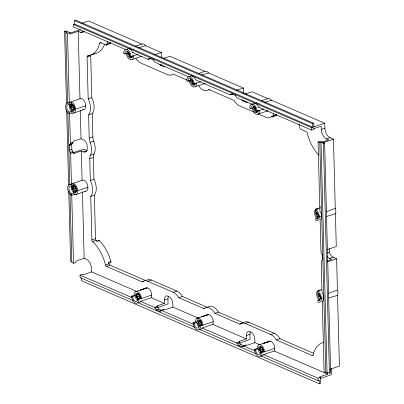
<?xml version="1.0" encoding="UTF-8"?>
<svg xmlns="http://www.w3.org/2000/svg" width="404" height="404" viewBox="0 0 404 404"><rect width="100%" height="100%" fill="white"/><g stroke="black" fill="none" stroke-linecap="round" stroke-linejoin="round"><path stroke-width="0.61" d="M140.168 298.309L140.153 297.394L140.39 297.526M201.672 324.947L201.798 324.109M76.321 189.875L76.149 191.198M74.19 108.247L74.538 108.297M263.176 351.591L263.206 350.682M74.184 108.302L74.003 109.545M129.851 55.378L129.426 56.09A3.141 1.833 71.6 0 0 129.947 56.641A0.909 0.722 -62.9 0 1 130.704 56.005M192.859 82.648L192.435 83.381L193.567 83.007M255.868 109.928L255.429 110.681A3.141 1.833 71.6 0 0 255.959 111.221A0.909 0.722 -62.9 0 1 256.742 110.585M71.725 108.782C70.7 110.135 72.437 110.757 74.684 109.11M75.902 188.779L76.442 190.208M139.718 296.536L140.168 297.379L140.132 296.965M201.222 323.18L201.702 324.038L201.636 323.604M262.731 349.819L263.191 350.672L263.14 350.243M316.716 212.63L316.913 211.964M318.847 294.168L318.958 293.718M73.755 107.247L74.306 108.676A3.934 2.293 71.5 0 1 71.887 111.226L69.362 112.09L69.407 113.837L71.947 112.989A5.813 3.389 71.6 0 0 75.508 109.206L85.794 105.777M72.851 142.546L72.882 142.41A1.571 1.141 -66.2 0 1 74.013 141.026L81.022 138.729L83.224 139.708A6.565 3.828 71.6 0 1 87.097 144.834L87.234 150.025A6.59 3.843 71.6 0 1 83.542 151.889L81.345 150.95L74.331 153.247L72.957 152.707M71.634 104.848C69.195 105.363 70.336 107.08 73.154 104.944M130.027 57.822L130.659 56.51M193.031 85.113L193.875 83.36M256.035 112.403L256.666 111.09M73.578 109.62C73.659 110.388 72.003 110.994 73.957 110.11M71.286 109.524L74.725 108.373M129.598 53.54L128.452 53.919A3.141 1.833 71.6 0 0 128.689 54.772L129.477 54.712M73.942 107.055L70.554 108.181L71.346 108.136M192.602 80.83L191.456 81.209A3.141 1.833 71.6 0 0 191.693 82.062L192.481 82.002M255.606 108.12L254.464 108.499A3.141 1.833 71.6 0 0 254.697 109.353L255.49 109.292M71.513 104.838C70.771 103.934 72.331 104.848 72.7 105.151M72.7 186.704A0.889 0.439 29 0 0 73.796 186.875A0.889 0.439 29 0 0 73.306 186.042L74.957 185.577M326.563 211.736L335.28 208.383L333.467 139.148L330.063 137.678A7.853 4.58 71.6 0 1 324.872 128.24L324.745 123.291L271.599 100.273A5.813 3.389 71.6 0 0 267.882 98.662L252.061 91.809L244.996 94.016M328.699 293.274L337.411 289.921L336.598 258.727L333.194 257.237A6.59 3.843 71.6 0 1 329.321 252.101L329.23 248.642M73.351 113.191L83.275 109.792M75.487 194.728L85.411 191.324M145.642 288.254L140.198 290.239L147.096 287.86L135.35 291.688M207.146 314.898L201.702 316.882L208.6 314.499L196.859 318.327M268.65 341.537L263.206 343.521L270.109 341.143L258.363 344.971M70.791 184.456A5.813 3.389 71.6 0 1 71.447 183.886L70.65 153.444A1.449 0.843 71.6 0 0 70.321 152.323A6.01 3.505 71.6 0 1 69.407 150.238L71.826 149.369L71.7 144.672A5.984 3.49 71.6 0 1 72.538 143.309A1.48 0.864 71.6 0 0 72.781 142.859M160.09 311.196L160.585 311.024M159.994 311.231L156.439 309.888A6.01 3.505 71.6 0 1 155.232 308.111A1.449 0.843 71.6 0 0 154.535 307.373L140.607 301.344A5.813 3.389 71.6 0 1 137.885 302.485M322.326 259.787L322.2 254.974A6.01 3.505 71.6 0 0 321.281 252.889A1.449 0.843 71.6 0 1 320.958 251.768L320.12 219.796A5.813 3.389 71.6 0 0 319.887 210.888L318.079 141.95L320.483 141.137L324.624 142.93L330.644 372.771L329.432 373.175L327.033 372.135L325.821 372.538L324.099 371.796L322.256 301.334A5.813 3.389 71.6 0 0 322.018 292.42L321.225 261.979A1.449 0.843 71.6 0 1 321.498 261.115A6.01 3.505 71.6 0 0 322.326 259.787L322.781 259.626M242.148 346.703L241.754 346.839L238.446 345.41A6.01 3.505 71.6 0 1 237.239 343.632A1.449 0.843 71.6 0 0 236.542 342.895L202.116 327.982A5.813 3.389 71.6 0 1 199.389 329.124M242.198 346.683L242.592 346.546M320.12 378.639L331.325 374.665L331.199 369.716A7.853 4.58 71.6 0 1 331.224 368.655M159.747 311.322L159.797 311.302A6.01 3.505 71.6 0 0 160.888 310.56L163.297 309.732A1.48 0.864 71.6 0 1 163.751 309.525M244.087 346.031L240.905 344.617A5.984 3.49 71.6 0 1 239.673 342.809A1.48 0.864 71.6 0 0 239.193 342.203M126.816 49.455A5.813 3.389 71.6 0 1 132.613 52.591L148.041 59.272A1.449 0.843 71.6 0 0 148.712 59.13A6.01 3.505 71.6 0 1 149.849 58.368L153.161 59.802L153.757 59.595M189.648 76.972A5.813 3.389 71.6 0 1 195.617 79.881L230.048 94.794A1.449 0.843 71.6 0 0 230.719 94.652A6.01 3.505 71.6 0 1 231.856 93.89L235.168 95.324L235.764 95.117M323.579 142.556L333.467 139.148M133.386 300.692L80.108 277.614L80.043 275.109L82.461 274.276L83.461 274.71L91.627 271.897L136.981 291.542M154.535 307.373L156.989 306.53A1.576 0.601 -1.9 0 1 157.393 305.793L164.357 303.399L164.347 300.021A6.595 3.848 71.6 0 1 166.62 295.748L170.195 297.299A6.595 3.848 71.6 0 1 172.745 303.656L172.917 307.106L198.551 318.211M326.998 249.707L336.274 246.506L335.421 213.787A5.813 3.389 71.6 0 0 335.28 208.383M160.888 310.56A1.449 0.843 71.6 0 1 161.56 310.418L164.009 309.575A1.576 0.601 -1.9 0 0 165.963 309.504L172.917 307.106M161.393 310.757L161.039 310.873M327.316 261.923L336.598 258.727M260.05 344.849L254.924 342.627L254.752 339.178A6.595 3.848 71.6 0 0 252.202 332.82L248.627 331.27A6.595 3.848 71.6 0 0 246.354 335.542L246.364 338.921L239.405 341.314L239.405 343.188L250 339.436L249.985 334.33A6.595 3.848 71.6 0 1 250.435 331.815M236.542 342.895L238.996 342.052A1.576 0.601 -1.9 0 1 239.4 341.314M241.754 346.839A6.01 3.505 71.6 0 0 242.895 346.082L245.304 345.248A1.48 0.864 71.6 0 1 245.758 345.046M242.895 346.082A1.449 0.843 71.6 0 1 243.567 345.94L246.016 345.092A1.576 0.601 -1.9 0 0 247.97 345.026L254.924 342.627M330.103 369.291L339.405 366.085L337.552 295.324A5.813 3.389 71.6 0 0 337.411 289.921M327.609 372.528L327.649 374.129L319.483 376.937L320.483 377.371L320.64 383.396L319.428 383.8L81.411 280.704L81.33 277.795M260.893 355.762A5.813 3.389 71.6 0 0 263.62 354.626L318.059 378.205L320.483 377.371M164.357 303.399L151.248 297.723L140.607 301.344M202.116 327.982L212.751 324.361L246.364 338.921M263.62 354.626L274.255 351L327.649 374.129M322.261 142.001L328.634 139.84L326.432 138.89A7.853 4.58 71.6 0 1 321.241 129.447L321.16 126.25L313.57 128.699M327.159 260.979L331.765 259.419L329.563 258.439A6.565 3.828 71.6 0 1 327.437 256.702M70.321 152.323L72.755 151.5A1.48 0.864 71.6 0 1 73.023 152.172L73.058 152.313M83.542 151.889L87.173 150.662L83.774 149.217L73.028 152.682M155.232 308.111L157.666 307.293A5.984 3.49 71.6 0 0 158.898 309.095L162.125 310.494A5.984 3.49 71.6 0 0 163.297 309.732M237.239 343.632L239.673 342.809M68.655 102.919A5.813 3.389 71.6 0 1 69.311 102.353L79.977 98.778A5.813 3.389 71.6 0 1 85.547 103.934A5.813 3.389 71.6 0 1 82.583 109.681M69.362 112.09A3.929 2.288 71.6 0 1 66.766 107.368A3.929 2.288 71.6 0 1 69.17 104.818L71.715 103.964L71.665 102.222L69.124 103.07A5.813 3.389 71.6 0 0 65.564 106.848A5.813 3.389 71.6 0 0 69.407 113.837M71.447 183.886L82.113 180.315A5.813 3.389 71.6 0 1 87.633 185.259A5.813 3.389 71.6 0 1 84.986 191.284M321.624 216.044L319.387 216.791A5.813 3.389 71.6 0 1 315.827 220.569L315.782 218.827L318.322 217.973M74.599 20.604L312.62 123.7L312.711 127.189L74.69 24.094L74.599 20.604L75.806 20.2L313.827 123.296L313.984 129.32L311.565 130.103L258.621 107.171A5.813 3.389 71.6 0 0 252.495 104.52L237.067 97.834A1.449 0.843 71.6 0 1 236.375 97.101A6.01 3.505 71.6 0 0 235.168 95.324M126.487 49.939L73.543 27.007L73.478 24.498L74.69 24.094M66.503 104.272L64.595 31.229L65.802 30.825L69.942 32.618L69.983 34.072L78.214 31.371L80.411 32.325A7.853 4.58 71.6 0 0 84.249 31.28M67.63 103.197L65.781 32.668L66.993 32.27L64.595 31.229M80.411 32.325L84.042 31.113M243.476 322.953L218.438 312.105A12.877 7.509 71.6 0 0 207.469 307.358L182.436 296.511A12.877 7.509 71.6 0 0 176.871 291.077L151.369 280.033L147.738 281.245A12.877 7.509 71.6 0 0 142.334 281.926L106.449 266.382A1.571 0.914 71.6 0 1 105.479 265.004A31.961 18.634 71.6 0 0 92.582 241.542A1.571 0.914 71.6 0 1 91.875 239.88L90.738 196.415A12.877 7.509 71.6 0 0 90.319 180.462L89.754 158.782A7.853 4.58 71.6 0 1 90.44 155.197A12.852 7.494 71.6 0 0 90.102 142.354A7.853 4.58 71.6 0 1 89.208 138.087L88.602 114.877A12.877 7.509 71.6 0 0 88.183 98.924L87.087 56.984A1.571 0.914 71.6 0 1 87.718 55.904A31.961 18.634 71.6 0 0 99.672 43.208L101.232 42.688M99.672 43.208A1.571 0.914 71.6 0 1 100.591 42.647L106.085 45.026A1.571 0.914 71.6 0 0 107.05 44.056L110.681 42.844A5.025 2.929 71.6 0 1 110.691 42.496M106.085 45.026L109.716 43.814A1.571 0.914 71.6 0 0 110.681 42.844M87.718 55.904L89.794 55.212M91.955 54.626A31.961 18.634 71.6 0 0 92.258 54.58L94.435 53.853A31.961 18.634 71.6 0 0 104.555 44.314M87.087 56.984L90.718 55.772A1.571 0.914 71.6 0 1 91.147 54.747M135.406 46.233L141.87 44.081A5.813 3.389 71.6 0 1 145.586 45.692L161.408 52.545L161.666 57.757M138.203 54.262L131.088 56.636A5.813 3.389 71.6 0 0 127.25 49.647A5.813 3.389 71.6 0 0 123.69 53.429L124.887 53.949L127.432 53.101M128.689 54.772L129.83 54.394M132.598 56.6L131.457 56.984A3.141 1.833 71.6 0 1 130.941 57.07A0.894 0.606 -51 0 0 131.133 56.449M159.732 64.206A6.595 3.848 71.6 0 0 160.585 65.327L162.14 64.807M71.17 104.51L72.311 104.131M88.183 98.924L91.814 97.718L90.718 55.772M73.76 106.196L70.326 107.343L70.554 108.181M198.409 73.523L204.879 71.372A5.813 3.389 71.6 0 1 208.59 72.983L243.415 88.067L243.673 93.279M200.637 81.744L194.097 83.926A5.813 3.389 71.6 0 0 190.254 76.942A5.813 3.389 71.6 0 0 186.693 80.719L187.895 81.239L190.436 80.391M88.602 114.877L92.233 113.665A12.877 7.509 71.6 0 0 91.814 97.718M191.693 82.062L192.839 81.684M194.137 83.739A0.894 0.606 -51 0 1 193.935 84.355L195.092 83.976M89.208 138.087L92.844 136.875L92.233 113.665M90.102 142.354L93.733 141.142A7.853 4.58 71.6 0 1 92.844 136.875M241.738 99.727A6.595 3.848 71.6 0 0 242.592 100.849L244.147 100.328M242.592 100.849L246.167 102.399L247.208 102.05M90.44 155.197L94.071 153.99A12.852 7.494 71.6 0 0 93.733 141.142M261.413 100.813L267.882 98.662M89.754 158.782L93.385 157.57A7.853 4.58 71.6 0 1 94.071 153.99M263.64 109.035L257.101 111.216A5.813 3.389 71.6 0 0 253.257 104.232A5.813 3.389 71.6 0 0 249.697 108.009L250.899 108.53L253.439 107.681M254.697 109.353L255.843 108.974M272.069 116.918A1.571 0.914 71.6 0 0 273.033 115.898L276.664 114.686A1.571 0.914 71.6 0 1 275.7 115.711L272.069 116.918L271.453 116.65A12.877 7.509 71.6 0 1 266.049 117.337L257.984 113.842M71.261 184.608L73.801 183.759A5.813 3.389 71.6 0 1 77.644 190.744A5.813 3.389 71.6 0 1 74.084 194.521L71.543 195.369A5.813 3.389 71.6 0 1 67.7 188.385A5.813 3.389 71.6 0 1 71.261 184.608L71.306 186.34A3.929 2.288 71.6 0 0 68.902 188.89A3.929 2.288 71.6 0 0 71.498 193.612L71.543 195.369M71.306 186.34L73.846 185.492L73.801 183.759M73.306 186.047L74.442 185.668M90.319 180.462L93.95 179.25L93.385 157.57M73.765 186.385C71.387 186.87 72.397 188.602 75.285 186.481M76.563 189.456A3.141 1.828 71.2 0 1 76.139 188.582L72.664 189.648A0.889 0.843 77.6 0 1 73.871 189.931A0.889 0.843 77.6 0 1 73.467 191.183M76.3 190.097L73.422 191.057L73.952 191.602M77.644 190.744L87.931 187.315M76.098 191.648L74.942 192.031L76.614 191.557M71.498 193.612L74.038 192.764L74.084 194.521M90.738 196.415L94.369 195.203A12.877 7.509 71.6 0 0 93.95 179.25M312.62 123.7L313.827 123.296M73.478 24.498L311.499 127.593L312.711 127.189M321.241 129.447L324.872 128.24M326.432 138.89L330.063 137.678M318.079 141.95L319.806 142.698L321.013 142.294L323.417 143.334L324.624 142.93M91.875 239.88L95.506 238.673L94.369 195.203M92.582 241.542L96.213 240.329A31.961 18.634 71.6 0 1 97.147 241.238L99.323 240.516A31.961 18.634 71.6 0 1 110.908 261.575A1.177 0.687 71.6 0 1 110.807 262.645A1.177 0.687 71.6 0 1 110.07 262.666M108.626 263.378A1.177 0.687 71.6 0 0 108.727 262.302L110.908 261.575M105.479 265.004L109.115 263.792A1.571 0.914 71.6 0 0 110.08 265.175L145.389 280.467M106.449 266.382L110.08 265.175M315.782 218.827A3.929 2.288 71.6 0 0 318.185 216.271A3.929 2.288 71.6 0 0 315.59 211.55L315.544 209.807L318.089 208.959A5.813 3.389 71.6 0 0 314.565 211.767A5.813 3.389 71.6 0 0 317.009 218.766M317.892 213.696C315.979 213.009 316.882 216.292 318.13 214.549M142.334 281.926L143.375 281.583M136.522 294.46A0.889 0.439 29 0 0 137.618 294.632A0.889 0.439 29 0 0 137.128 293.799L138.269 293.42M131.527 296.142L134.067 295.294A5.813 3.389 71.6 0 1 137.628 291.511A5.813 3.389 71.6 0 1 141.471 298.495L140.269 297.975L137.729 298.824A3.929 2.288 71.6 0 1 135.325 301.379A3.929 2.288 71.6 0 1 132.729 296.657L131.527 296.142A5.813 3.389 71.6 0 0 135.37 303.126A5.813 3.389 71.6 0 0 138.925 299.344L151.758 295.066M139.112 294.233L136.254 295.188A3.141 1.833 71.6 0 1 136.451 294.521M132.729 296.657L135.269 295.814L134.067 295.294M139.895 296.349L136.527 297.485A3.141 1.833 71.6 0 1 136.289 296.632L139.723 295.486M140.117 297.854L137.254 298.809A3.141 1.833 71.6 0 0 137.789 299.354A0.909 0.722 -62.9 0 1 137.951 299.081M147.738 281.245L173.24 292.289L176.871 291.077M164.347 300.021L167.978 298.809A6.595 3.848 71.6 0 1 168.428 296.294M173.24 292.289A12.877 7.509 71.6 0 1 178.805 297.723L182.436 296.511M327.245 252.793L329.321 252.101M178.805 297.723L203.838 308.57L204.879 308.222M203.838 308.57A12.877 7.509 71.6 0 1 214.807 313.317L218.438 312.105M193.031 322.781L195.576 321.932A5.813 3.389 71.6 0 1 199.132 318.155A5.813 3.389 71.6 0 1 202.975 325.139L201.773 324.619L199.233 325.467A3.929 2.288 71.6 0 1 196.829 328.018A3.929 2.288 71.6 0 1 194.233 323.301L193.031 322.781A5.813 3.389 71.6 0 0 196.874 329.765A5.813 3.389 71.6 0 0 200.434 325.988L213.262 321.705M200.046 321.064L197.758 321.826A3.141 1.833 71.6 0 1 197.955 321.16M194.233 323.301L196.773 322.453L195.576 321.932M201.389 322.993L198.031 324.124A3.141 1.833 71.6 0 1 197.793 323.271L201.227 322.124M201.621 324.498L198.763 325.452A3.141 1.833 71.6 0 0 199.293 325.993M323.761 297.581L321.523 298.329A5.813 3.389 71.6 0 1 317.963 302.106L317.918 300.349A3.929 2.288 71.6 0 0 320.321 297.793A3.929 2.288 71.6 0 0 317.726 293.072L317.68 291.34L320.221 290.496A5.813 3.389 71.6 0 0 316.701 293.299A5.813 3.389 71.6 0 0 319.145 300.303M320.029 295.228C318.115 294.541 319.019 297.829 320.266 296.087M214.807 313.317L239.845 324.165L242.435 323.296M239.845 324.165A12.877 7.509 71.6 0 1 245.248 323.478L248.879 322.266L274.382 333.315A12.877 7.509 71.6 0 1 279.942 338.749L313.514 353.288M317.918 300.349L319.948 299.667M246.354 335.542L249.985 334.33M245.248 323.478L270.751 334.527L274.382 333.315M270.751 334.527A12.877 7.509 71.6 0 1 276.311 339.961L279.942 338.749M254.535 349.42L257.08 348.571A5.813 3.389 71.6 0 1 260.641 344.794A5.813 3.389 71.6 0 1 264.479 351.778L263.282 351.258L260.737 352.106A3.929 2.288 71.6 0 1 258.333 354.661A3.929 2.288 71.6 0 1 255.737 349.94L254.535 349.42A5.813 3.389 71.6 0 0 258.378 356.404A5.813 3.389 71.6 0 0 261.938 352.626L274.771 348.349M262.125 347.516L259.262 348.47A3.141 1.833 71.6 0 1 259.459 347.804M255.737 349.94L258.277 349.091L257.08 348.571M262.918 349.627L259.54 350.768A3.141 1.833 71.6 0 1 259.302 349.909L262.736 348.768M263.125 351.137L260.267 352.091A3.141 1.833 71.6 0 0 260.797 352.631M276.311 339.961L312.196 355.5L313.236 355.156M330.159 370.064L331.199 369.716M260.792 355.879L318.125 380.714L319.337 380.31L319.428 383.8M322.256 301.334L322.912 301.111M329.563 258.439L333.194 257.237M65.781 32.668L67.508 33.416L69.942 32.618M69.407 150.238L69.281 145.425A6.01 3.505 71.6 0 1 70.104 144.097A1.449 0.843 71.6 0 0 70.382 143.233L72.882 142.41M70.65 153.444L73.149 152.626A1.571 1.141 -66.2 0 0 74.331 153.252M91.627 271.897L91.546 268.695A7.853 4.58 71.6 0 0 86.355 259.257L84.153 258.308L75.927 261.004L75.962 262.459L73.523 263.262L71.801 262.514L70.003 193.875M69.867 33.118L80.643 29.644M148.041 59.272L150.495 58.479A1.576 0.586 -1.1 0 1 150.384 58.383M148.712 59.13L150.657 58.504M70.104 144.097L72.538 143.309M230.048 94.794L232.502 94.001A1.576 0.586 -1.1 0 1 232.411 93.925M230.719 94.652L232.664 94.026M156.439 309.888L158.898 309.095M238.446 345.41L240.905 344.617M132.613 52.591L133.28 52.379M149.849 58.368L150.318 58.221M231.856 93.89L232.325 93.743M258.621 107.171L259.287 106.959M81.638 23.275L88.723 21.064L141.87 44.081M132.35 59.393L141.562 56.282M163.58 58.312L170.054 56.287L204.879 71.372M195.354 86.683L205.106 83.411M258.358 113.973L267.569 110.863M313.524 126.795L324.745 123.291M154.343 54.747L161.408 52.545M236.35 90.269L243.415 88.067M69.281 145.425L71.7 144.672M335.421 213.787L326.685 216.443M337.552 295.324L328.821 297.98M322.2 254.974L322.655 254.838M145.586 45.692L138.769 47.687M208.59 72.983L201.773 74.982M271.599 100.273L264.777 102.273M316.68 208.757L319.387 208.111M318.817 290.289L321.518 289.648M128.477 53.919L129.3 53.151M191.481 81.209L192.213 80.845L192.183 80.189M254.485 108.499L255.141 108.232L255.298 107.686M71.2 105.429L70.508 105.237M70.261 104A3.929 2.182 67.2 0 0 69.306 106.505L71.185 106.651A0.909 0.752 27.2 0 0 70.301 105.994M71.442 188.042L73.321 188.183A0.909 0.752 27.2 0 0 72.437 187.527M317.61 213.383L315.726 213.241A3.934 2.343 73.7 0 0 318.17 217.978M317.862 294.779L319.741 294.92M74.836 186.688L73.821 185.956M138.602 294.425L137.673 293.259M200.106 321.064L199.177 319.897M261.63 347.713L260.686 346.541M188.915 76.977L155.06 62.317A1.449 0.843 71.6 0 1 154.368 61.58A6.01 3.505 71.6 0 0 153.161 59.802M160.585 65.327L164.16 66.877A6.595 3.848 71.6 0 0 164.978 66.478M186.603 79.901L172.942 73.983A12.877 7.509 71.6 0 1 167.544 74.669L141.041 63.191A12.877 7.509 71.6 0 1 136.007 58.595M188.309 80.638L189.446 81.133M131.088 56.636L129.891 56.116A3.929 2.288 71.6 0 0 127.295 51.394A3.929 2.288 71.6 0 0 124.887 53.949M194.097 83.926L192.895 83.406A3.929 2.288 71.6 0 0 190.299 78.684A3.929 2.288 71.6 0 0 187.895 81.239M257.101 111.216L255.899 110.696A3.929 2.288 71.6 0 0 253.303 105.974A3.929 2.288 71.6 0 0 250.899 108.53M254.525 112.342L239.547 105.858A12.877 7.509 71.6 0 1 233.987 100.424L208.949 89.577A12.877 7.509 71.6 0 1 198.48 85.628M72.053 261.691L70.609 261.07L68.781 191.173M137.729 298.824L138.925 299.344M199.233 325.467L200.434 325.988M260.737 352.106L261.938 352.626M80.043 275.109L132.169 297.687M161.56 310.418L193.693 324.336M243.567 345.94L255.267 351.005M138.022 302.702L194.773 327.28M199.404 329.29L256.161 353.874M261.267 347.516L260.666 347.016A3.141 1.833 71.6 0 0 260.136 347.087A0.889 0.439 29 0 1 260.625 347.915A0.889 0.439 29 0 1 259.53 347.743M199.763 320.877L199.172 320.387A3.141 1.833 71.6 0 0 198.632 320.443A0.889 0.439 29 0 1 199.121 321.276A0.889 0.439 29 0 1 198.026 321.099M138.239 294.223L137.638 293.713A3.141 1.833 71.6 0 0 137.123 293.804M320.362 298.329L319.938 297.91A0.889 0.843 77.6 0 0 320.291 296.667A0.889 0.843 77.6 0 0 319.049 296.379M318.488 216.276A0.889 0.702 -62.8 0 0 318.16 216.69L318.17 216.741M129.073 52.788L128.411 52.475A3.141 1.833 71.6 0 1 128.528 52.015M318.125 216.706L317.716 216.271M192.107 80.103L191.42 79.765A3.141 1.833 71.6 0 1 191.531 79.305M255.126 107.408L254.424 107.055A3.141 1.833 71.6 0 1 254.621 106.388M317.791 216.362L317.802 216.372A0.889 0.843 77.6 0 0 318.155 215.13A0.889 0.843 77.6 0 0 316.918 214.842M73.21 105.393L72.816 105.085M75.533 187.244L76.048 188.188M75.523 187.229L74.952 186.623M261.757 347.612L261.671 347.465A3.141 1.833 71.6 0 1 262.176 347.965M200.253 320.973L200.137 320.786A3.141 1.833 71.6 0 1 200.667 321.326M138.749 294.329L138.653 294.173A3.141 1.833 71.6 0 1 139.163 294.688M73.932 106.722L74.169 107.575M76.068 188.254L76.305 189.112M72.654 189.612C71.518 188.178 76.452 188.607 75.831 187.259M76.305 189.218L76.321 189.496M71.947 112.989L71.902 111.236A3.934 2.293 71.5 0 1 69.291 106.489M323.417 143.334L329.432 373.175M321.013 142.294L327.033 372.135M319.806 142.698L325.821 372.538M311.499 127.593L311.565 130.103M318.059 378.205L318.125 380.714M78.214 31.371L79.977 98.778M80.28 110.358L81.022 138.729M81.345 150.95L82.113 180.315M82.416 191.88L84.153 258.308M67.508 33.416L69.311 102.353M69.609 113.771L70.382 143.233M71.73 194.683L73.523 263.262M69.124 103.07L69.17 104.818M69.927 144.354L69.963 145.612M67.862 112.014L69.771 185.057M66.655 109.938L68.635 185.507M167.978 298.809L167.993 303.914L157.398 307.666L157.398 305.793M246.985 102A6.595 3.848 71.6 0 1 246.167 102.399M268.221 341.961A5.813 3.389 71.6 0 1 273.2 343.435A5.813 3.389 71.6 0 1 274.255 351M206.712 315.317A5.813 3.389 71.6 0 1 211.691 316.792A5.813 3.389 71.6 0 1 212.751 324.361M145.208 288.678A5.813 3.389 71.6 0 1 150.187 290.153A5.813 3.389 71.6 0 1 151.248 297.723M312.196 355.5A1.571 0.914 71.6 0 0 313.115 354.939A31.961 18.634 71.6 0 1 323.559 342.471M259.641 110.368A5.813 3.389 71.6 0 1 256.217 114.201A5.813 3.389 71.6 0 1 252.263 107.56M258.429 110.378A3.929 2.288 71.6 0 1 255.207 111.837A3.929 2.288 71.6 0 1 253.727 106.01M257.464 111.565A3.141 1.833 71.6 0 1 256.949 111.65M258.287 110.418A3.141 1.833 71.6 0 1 258.141 110.847M257.141 111.034A0.894 0.606 -51 0 1 256.939 111.645M257.363 111.666A0.889 0.394 -67.4 0 1 257.59 110.807M267.807 110.913A5.813 3.389 71.6 0 1 267.039 110.918M72.755 151.5A5.984 3.49 71.6 0 1 71.826 149.369M71.665 102.222A5.813 3.389 71.6 0 1 75.508 109.206M71.346 103.99A3.929 2.182 67.2 0 1 71.72 104.161M71.71 103.873A3.924 2.343 74.1 0 1 74.316 108.676M70.978 107.07A0.899 0.828 11.5 0 1 70.331 107.257M71.705 110.034A0.889 0.702 -62.8 0 1 72.76 109.428A0.889 0.702 -62.8 0 1 72.978 110.6M74.583 108.181A3.141 1.833 71.6 0 1 73.72 105.944M73.291 185.34A3.929 2.288 71.6 0 1 76.427 190.738A3.929 2.288 71.6 0 1 72.776 191.733A3.929 2.288 71.6 0 1 72.311 185.608M73.114 188.607A0.899 0.828 11.5 0 1 72.468 188.794M73.841 191.567A0.889 0.702 -62.8 0 1 74.897 190.966A0.889 0.702 -62.8 0 1 75.114 192.137M76.154 190.703A0.889 0.399 -67.4 0 1 76.351 190.986M75.361 192.041A0.889 0.399 -67.4 0 1 75.957 190.759M130.391 47.914A5.813 3.389 71.6 0 1 130.654 47.869M133.179 48.965A5.813 3.389 71.6 0 1 133.446 49.237M256.404 102.495A5.813 3.389 71.6 0 1 256.666 102.449M259.191 103.545A5.813 3.389 71.6 0 1 259.459 103.818M150.904 58.519A1.48 0.864 71.6 0 1 150.687 58.55M133.633 55.787A5.813 3.389 71.6 0 1 130.209 59.62A5.813 3.389 71.6 0 1 126.25 52.98M127.917 51.071A3.929 2.288 71.6 0 0 128.932 56.989A3.929 2.288 71.6 0 0 132.391 56.05A0.889 0.394 -67.4 0 0 132.199 55.757M132.214 56.06A3.141 1.833 71.6 0 1 132.128 56.267M131.356 57.085A0.889 0.394 -67.4 0 1 131.553 56.287M141.546 56.363A5.813 3.389 71.6 0 1 141.294 56.363M232.911 94.041A1.48 0.864 71.6 0 1 232.694 94.071M245.304 345.248A5.984 3.49 71.6 0 1 245.046 345.521M157.186 306.681A1.48 0.864 71.6 0 1 157.666 307.293M137.491 300.329A3.929 2.288 71.6 0 1 135.284 295.284A3.929 2.288 71.6 0 1 138.047 293.461A3.929 2.288 71.6 0 1 140.254 298.506M139.89 296.011A3.141 1.833 71.6 0 1 140.127 296.864M136.244 295.122A0.889 0.732 27.2 0 1 137.219 295.991A0.889 0.732 27.2 0 1 136.289 296.637M136.461 297.394A0.889 0.843 77.1 0 1 137.703 297.682A0.889 0.843 77.1 0 1 137.304 298.935M140.41 297.263A3.141 1.833 71.6 0 1 139.683 295.233M260.873 353.813A3.929 2.288 71.6 0 1 258.277 348.915A3.929 2.288 71.6 0 1 260.934 346.667A3.929 2.288 71.6 0 1 263.267 351.788M262.903 349.293A3.141 1.833 71.6 0 1 263.14 350.147M259.252 348.405A0.889 0.732 27.2 0 1 260.226 349.268A0.889 0.732 27.2 0 1 259.302 349.92M259.474 350.677A0.889 0.843 77.1 0 1 260.716 350.965A0.889 0.843 77.1 0 1 260.317 352.212M260.878 352.48A0.909 0.722 -62.9 0 1 261.736 352.005M263.176 350.101A3.141 1.833 71.6 0 1 262.656 348.016M199.182 327.083A3.929 2.288 71.6 0 1 196.778 322.094A3.929 2.288 71.6 0 1 199.49 320.064A3.929 2.288 71.6 0 1 201.763 325.149M201.394 322.65A3.141 1.833 71.6 0 1 201.631 323.508M197.748 321.766A0.889 0.732 27.2 0 1 198.723 322.629A0.889 0.732 27.2 0 1 197.793 323.281M197.97 324.038A0.889 0.843 77.1 0 1 199.212 324.321A0.889 0.843 77.1 0 1 198.808 325.574M199.94 325.382A0.909 0.722 -62.9 0 1 200.227 325.361M201.788 323.69A3.141 1.833 71.6 0 1 201.147 321.377M317.68 291.34A5.813 3.389 71.6 0 1 321.523 298.329M319.534 295.344A0.899 0.828 11.5 0 1 318.887 295.531M320.261 298.304A0.889 0.702 -62.8 0 1 320.468 297.955M320.084 299.298A3.929 2.288 71.6 0 1 318.15 293.107M318.857 294.264A0.909 0.752 27.2 0 1 319.781 294.915M315.544 209.807A5.813 3.389 71.6 0 1 319.387 216.791M317.398 213.807A0.899 0.828 11.5 0 1 316.751 213.994M316.726 212.726A0.909 0.752 27.2 0 1 317.645 213.378M315.721 213.241A3.924 2.288 71.5 0 1 316.039 211.499M196.637 83.078A5.813 3.389 71.6 0 1 193.344 86.961A5.813 3.389 71.6 0 1 189.294 80.674M195.425 83.088A3.929 2.288 71.6 0 1 192.112 84.461A3.929 2.288 71.6 0 1 190.814 78.533M194.46 84.274A3.141 1.833 71.6 0 1 193.945 84.36M192.42 83.391A3.141 1.833 71.6 0 0 192.955 83.931A0.909 0.722 -62.9 0 1 193.44 83.381M195.218 83.35A3.141 1.833 71.6 0 1 195.137 83.557M195.309 83.158A0.889 0.394 -67.4 0 1 195.349 83.315M194.359 84.375A0.889 0.394 -67.4 0 1 194.718 83.315M205.04 83.562A5.813 3.389 71.6 0 1 203.5 83.482M273.033 115.898A4.787 2.793 71.6 0 1 273.766 113.236M274.053 116.155A12.877 7.509 71.6 0 1 271.655 116.63M209.944 89.547A12.877 7.509 71.6 0 1 208.742 89.511M107.05 44.056A5.025 2.929 71.6 0 1 107.777 41.481M94.435 53.853A1.177 0.687 71.6 0 1 93.94 53.671M92.258 54.58A1.177 0.687 71.6 0 1 91.93 54.515M298.925 124.275A5.025 2.929 71.6 0 1 299.808 127.548A1.571 0.914 71.6 0 0 300.844 129.381L306.338 131.765A1.571 0.914 71.6 0 1 307.308 133.143A31.961 18.634 71.6 0 0 318.65 155.05M243.971 322.554A12.877 7.509 71.6 0 1 248.879 322.266M146.465 280.32A12.877 7.509 71.6 0 1 151.369 280.033M108.727 262.302A31.961 18.634 71.6 0 1 109.115 263.792M96.213 240.329A1.571 0.914 71.6 0 1 95.506 238.673M96.359 241.102A1.177 0.687 71.6 0 1 97.147 241.238M98.318 240.996A1.177 0.687 71.6 0 1 99.323 240.516M320.17 208.252A12.877 7.509 71.6 0 1 320.12 206.313"/></g></svg>
